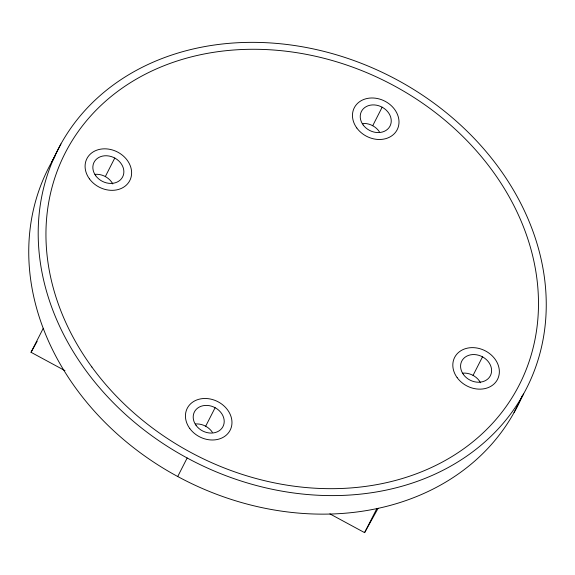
<?xml version="1.0" encoding="UTF-8"?>
<svg xmlns="http://www.w3.org/2000/svg" width="575" height="575" viewBox="0 0 575 575"><rect width="100%" height="100%" fill="white"/><g stroke="black" fill="none" stroke-linecap="round" stroke-linejoin="round"><path stroke-width="0.86" d="M51.491 162.473L60.936 143.937M105.333 176.568L114.77 158.039M64.939 370.631L31.036 352.295L43.269 328.282M177.718 476.517L187.162 457.988M205.678 426.226L215.122 407.697M372.715 125.724L382.152 107.194M329.899 513.878L364.593 532.637L376.833 508.623M473.06 375.382L482.504 356.852M514.064 412.562L523.509 394.033A262.969 216.2 27 0 0 267.562 42.773A262.969 216.2 27 0 0 85.589 370.135A262.969 216.2 27 0 0 523.509 394.033M31.036 352.295L37.138 341.313M364.593 532.637L378.113 508.314M522.387 395.514A262.969 216.2 27 0 1 184.244 479.952A262.969 216.2 27 0 1 54.927 156.544M362.372 123.488A16.057 13.203 27 0 1 379.392 131.783M94.99 174.333A16.057 13.203 27 0 1 112.801 183.964M462.724 373.146A16.057 13.203 27 0 1 480.527 382.777M195.342 423.991A16.057 13.203 27 0 1 212.362 432.285M363.12 124.912A16.057 13.203 27 0 0 389.864 126.371A16.057 13.203 27 0 0 374.232 104.923A16.057 13.203 27 0 0 363.12 124.912M95.737 175.756A16.057 13.203 27 0 0 122.482 177.215A16.057 13.203 27 0 0 106.849 155.768A16.057 13.203 27 0 0 95.737 175.756M463.464 374.569A16.057 13.203 27 0 0 490.209 376.028A16.057 13.203 27 0 0 474.583 354.574A16.057 13.203 27 0 0 463.464 374.569M196.082 425.414A16.057 13.203 27 0 0 222.827 426.873A16.057 13.203 27 0 0 207.201 405.425A16.057 13.203 27 0 0 196.082 425.414M91.899 367.051A254.941 209.595 27 0 0 516.443 390.209A254.941 209.595 27 0 0 268.317 49.68A254.941 209.595 27 0 0 91.899 367.051M356.809 128.002A24.085 19.802 27 0 0 396.923 130.187A24.085 19.802 27 0 0 373.477 98.016A24.085 19.802 27 0 0 356.809 128.002M89.427 178.847A24.085 19.802 27 0 0 129.54 181.032A24.085 19.802 27 0 0 106.095 148.86A24.085 19.802 27 0 0 89.427 178.847M457.161 377.66A24.085 19.802 27 0 0 497.274 379.845A24.085 19.802 27 0 0 473.829 347.667A24.085 19.802 27 0 0 457.161 377.66M189.779 428.504A24.085 19.802 27 0 0 229.892 430.689A24.085 19.802 27 0 0 206.447 398.518A24.085 19.802 27 0 0 189.779 428.504"/></g></svg>
